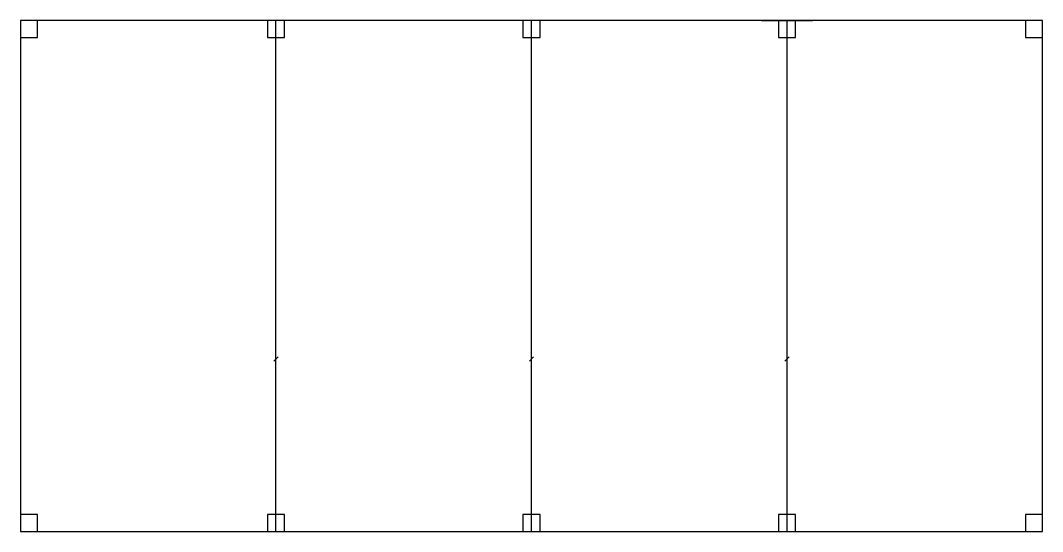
# Model space of a CAD drawing. Header units: metres. Extents: x 0 to 24000, y 0 to 12000.
import ezdxf

# ---------------------------------------------------------------- set-up
doc = ezdxf.new("R2010")
doc.units = ezdxf.units.M
for name, color, linetype in [('duvar', 1, 'Continuous'), ('k pencere', 4, 'Continuous'), ('kapı', 3, 'Continuous'), ('kolon', 2, 'Continuous')]:
    doc.layers.add(name, color=color, linetype=linetype)

msp = doc.modelspace()

# ---------------------------------------------------------------- linework, layer by layer
at = {"layer": 'duvar'}
for p, q in [((24000, 12000), (0, 12000)), ((0, 12000), (0, 0)), ((6000, 0), (6000, 12000)), ((12000, 0), (12000, 12000)), ((18000, 0), (18000, 12000)), ((24000, 0), (24000, 12000)), ((0, 0), (11998, 0)), ((12002, 0), (24000, 0))]:
    msp.add_line(p, q, dxfattribs=at)
at = {"layer": 'k pencere'}
for p, q in [((17400, 12000), (18600, 12000)), ((5400, 0), (6600, 0))]:
    msp.add_line(p, q, dxfattribs=at)
at = {"layer": 'kapı'}
for p, q in [((5950, 4000), (6050, 4100)), ((11950, 4000), (12050, 4100)), ((17950, 4000), (18050, 4100))]:
    msp.add_line(p, q, dxfattribs=at)
at = {"layer": 'kolon'}
for points in [[(0, 11600), (400, 11600), (400, 12000), (0, 12000), (0, 11600)], [(5800, 11600), (6200, 11600), (6200, 12000), (5800, 12000), (5800, 11600)], [(11800, 11600), (12200, 11600), (12200, 12000), (11800, 12000), (11800, 11600)], [(17800, 11600), (18200, 11600), (18200, 12000), (17800, 12000), (17800, 11600)], [(23600, 11600), (24000, 11600), (24000, 12000), (23600, 12000), (23600, 11600)], [(0, 0), (400, 0), (400, 400), (0, 400), (0, 0)], [(5800, 0), (6200, 0), (6200, 400), (5800, 400), (5800, 0)], [(11800, 0), (12200, 0), (12200, 400), (11800, 400), (11800, 0)], [(17800, 0), (18200, 0), (18200, 400), (17800, 400), (17800, 0)], [(23600, 0), (24000, 0), (24000, 400), (23600, 400), (23600, 0)]]:
    msp.add_lwpolyline(points, close=True, dxfattribs=at)

doc.saveas('drawing.dxf')
